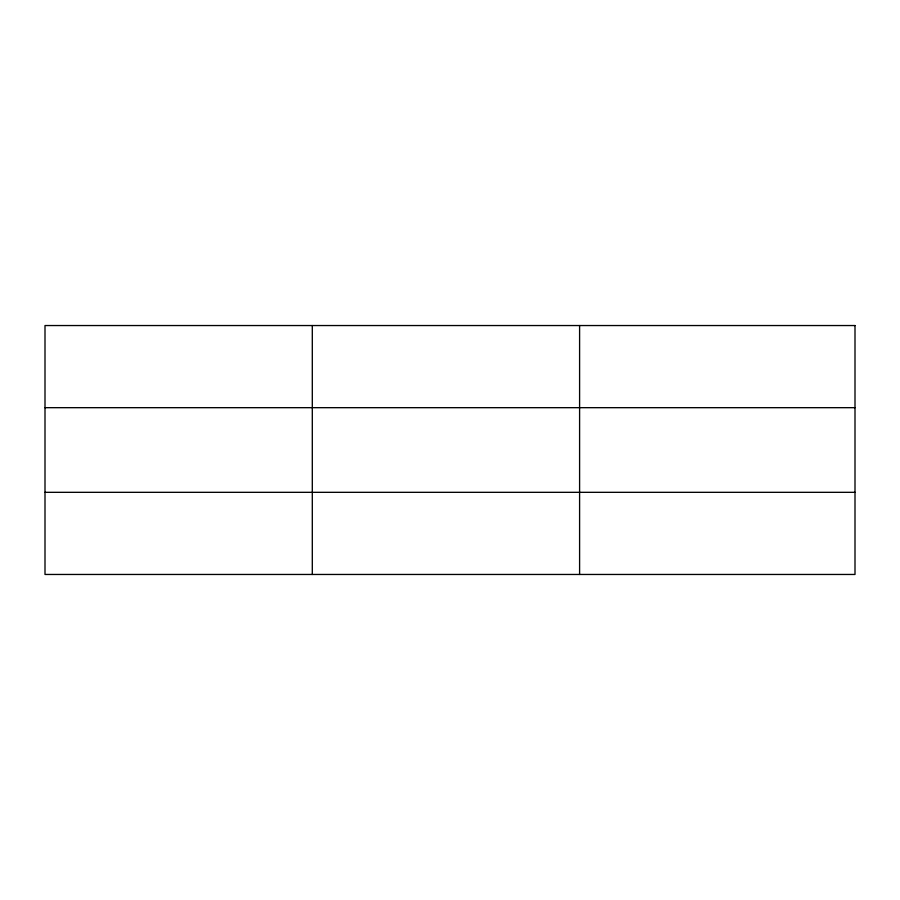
<?xml version="1.0" encoding="UTF-8"?>
<svg xmlns="http://www.w3.org/2000/svg" width="900" height="900" viewBox="0 0 900 900"><rect width="100%" height="100%" fill="white"/><g stroke="black" fill="none" stroke-linecap="round" stroke-linejoin="round"><path stroke-width="1.35" d="M312.3 574.459L312.3 325.541M579.6 574.459L579.6 325.541M45 407.678L855 407.678M45 492.322L855 492.322M855 325.541L855 574.459L45 574.459L45 325.541L855 325.541"/></g></svg>
